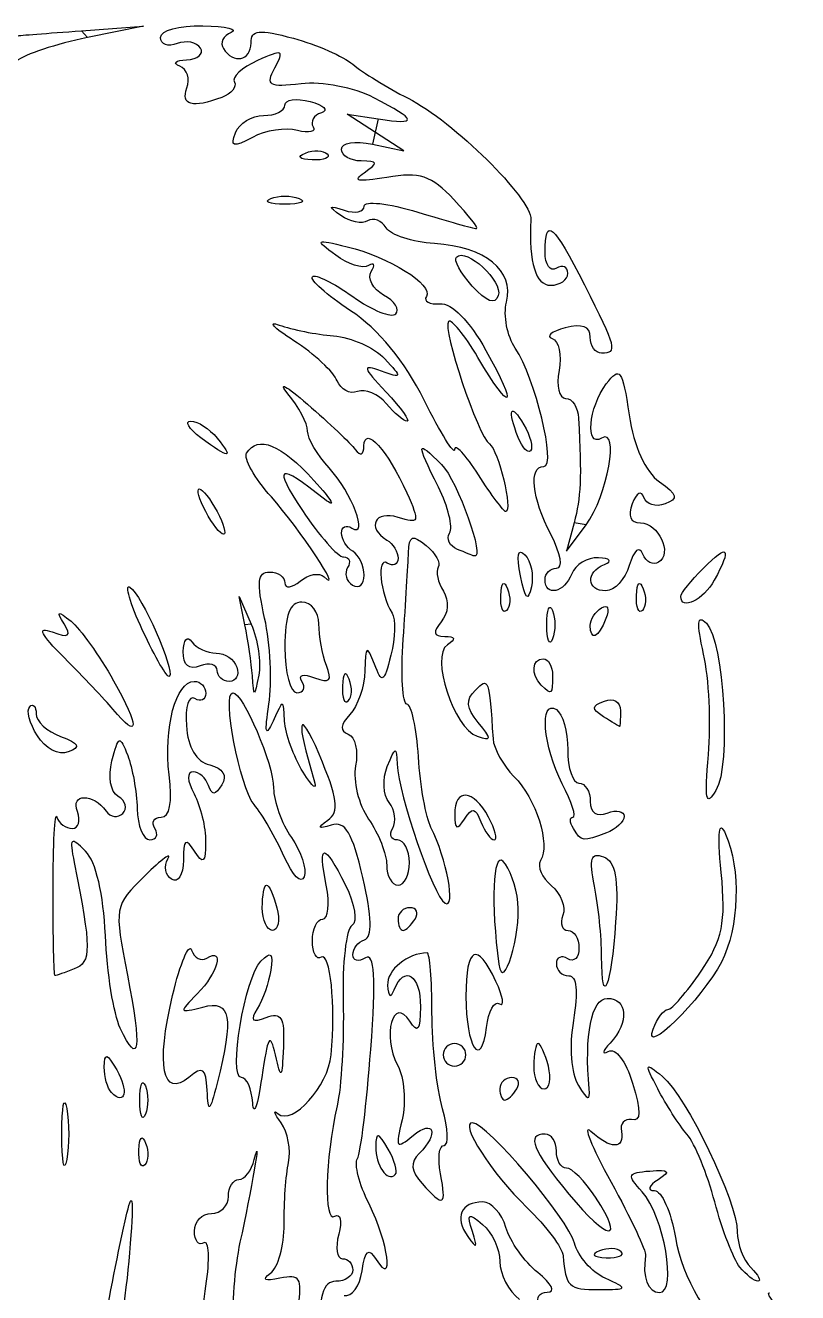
# Model space of a CAD drawing. Extents: x 2 to 593, y 3 to 839.
# Drawn here: x 153.8 to 191, y 286.7 to 347.7 of the extents above; entities that cross this region are included whole.
import ezdxf

# ---------------------------------------------------------------- set-up
doc = ezdxf.new("R2010")
doc.units = 0
doc.layers.add('Capa_1', color=7, linetype='CONTINUOUS')

msp = doc.modelspace()

# ---------------------------------------------------------------- linework, layer by layer
at = {"layer": 'Capa_1', "color": 7}
for points in [[(156.509464, 347.397648), (159.5032, 347.61348), (156.798024, 347.0684)], [(170.525568, 341.941048), (172.022432, 341.627464), (170.661648, 342.504864), (169.300864, 343.382264), (170.797728, 343.15572)], [(163.9282, 342.49372), (163.9282, 342.49372)], [(167.293704, 341.517288), (167.293704, 341.51736)], [(165.626736, 339.32876), (165.626736, 339.32876)], [(175.323096, 335.11964), (175.323096, 335.11964)], [(171.185408, 329.467536), (171.185408, 329.467536)], [(162.256816, 327.826864), (162.256816, 327.826888)], [(177.532824, 327.830888), (177.532824, 327.830888)], [(175.623104, 326.04056), (175.623104, 326.04056)], [(162.496928, 324.271536), (162.496928, 324.271536)], [(180.2228, 323.7272), (179.860568, 322.366408), (180.797488, 323.631544)], [(174.604536, 322.455896), (174.604536, 322.455896)], [(177.642216, 321.182976), (177.642216, 321.182976)], [(178.8264, 321.005624), (178.826368, 321.005624)], [(164.37924, 318.82832), (164.09916, 320.189112), (164.6822, 318.853816)], [(176.692088, 320.234512), (176.692088, 320.234512)], [(183.223864, 320.234512), (183.223864, 320.234512)], [(185.358144, 320.189152), (185.358144, 320.189152)], [(178.912312, 318.82832), (178.912312, 318.82832)], [(181.003632, 318.79624), (181.003632, 318.79624)], [(159.459256, 318.554912), (159.459256, 318.554912)], [(163.04124, 316.633984), (163.04124, 316.633984)], [(164.74088, 316.37896), (164.74088, 316.378904)], [(167.127456, 316.10052), (167.127456, 316.10052)], [(169.40052, 316.208816), (169.400528, 316.208816)], [(178.644936, 315.925312), (178.644936, 315.925312)], [(158.027824, 314.768776), (158.027792, 314.768776)], [(181.638384, 314.406392), (181.638384, 314.406392)], [(154.391512, 313.492488), (154.391512, 313.492488)], [(186.688176, 312.590224), (186.688176, 312.590224)], [(176.104792, 309.574976), (176.104792, 309.574976)], [(180.187128, 309.030656), (180.18716, 309.030656)], [(166.273248, 307.669872), (166.273248, 307.669872)], [(177.520512, 305.47268), (177.520512, 305.47268)], [(165.218504, 305.220456), (165.218504, 305.220456)], [(172.566752, 304.676144), (172.566752, 304.676144)], [(181.547944, 302.88448), (181.547944, 302.88448)], [(176.635256, 300.602344), (176.635256, 300.602344)], [(158.37744, 299.432088), (158.377224, 299.432064)], [(184.025376, 299.38192), (184.025376, 299.38192)], [(175.016168, 298.144368), (175.016168, 298.144368)], [(178.984088, 297.600056), (178.984088, 297.600056)], [(157.960976, 296.330032), (157.960976, 296.330032)], [(162.561328, 296.44204), (162.561328, 296.44204)], [(177.465584, 296.511424), (177.465584, 296.511424)], [(159.316984, 295.967152), (159.316984, 295.967152)], [(164.755936, 295.83108), (164.755936, 295.83108)], [(155.569088, 294.334208), (155.569088, 294.334208)], [(159.274016, 293.563096), (159.274016, 293.563096)], [(171.272408, 293.612944), (171.272408, 293.612944)], [(173.79428, 292.429064), (173.794312, 292.429064)], [(181.256672, 291.293208), (181.256672, 291.293208)], [(182.489152, 288.675552), (182.489152, 288.67556)], [(188.199592, 287.938512), (188.199592, 287.938512)], [(181.72696, 287.396032), (181.72696, 287.396032)]]:
    msp.add_lwpolyline(points, close=True, dxfattribs=at)
for points in [[(160.319672, 347.074496), (160.319672, 347.415544), (161.205544, 347.6584), (162.360848, 347.634072)], [(162.360848, 347.634072), (163.483496, 347.610472), (164.094328, 347.467048), (163.718248, 347.315424)], [(164.674184, 346.816696), (164.674184, 347.445184), (165.05492, 347.485856), (166.715368, 347.034752)], [(156.798024, 347.0684), (155.310176, 346.768608), (153.77368, 346.25844), (153.383592, 345.934696)], [(153.437888, 347.157408), (153.480688, 347.170848), (154.862912, 347.278944), (156.509464, 347.397648)], [(161.118704, 346.778568), (160.67924, 346.60992), (160.319672, 346.743048), (160.319672, 347.074496)], [(162.239464, 346.564648), (162.06252, 346.850944), (161.558184, 346.947208), (161.118704, 346.778568)], [(163.718248, 347.315424), (163.34216, 347.163808), (163.172912, 346.815728), (163.342136, 346.541928)], [(163.342136, 346.541928), (163.815944, 345.77528), (164.674184, 345.95232), (164.674184, 346.816696)], [(166.715368, 347.034752), (167.838016, 346.72976), (169.12396, 346.166688), (169.573016, 345.78348)], [(161.576504, 346.001128), (162.118072, 346.024728), (162.416408, 346.278344), (162.239464, 346.564648)], [(165.821848, 345.610088), (166.289448, 346.483808), (166.205512, 346.518776), (164.98048, 345.960616)], [(161.24164, 345.693808), (160.88424, 345.8392), (161.034928, 345.977496), (161.576504, 346.001128)], [(161.59164, 344.648144), (161.756536, 345.077864), (161.59884, 345.548408), (161.24164, 345.693808)], [(164.98048, 345.960616), (164.232048, 345.619608), (163.73308, 345.157144), (163.871656, 344.932912)], [(167.093672, 344.848672), (165.516232, 344.664512), (165.364424, 344.755392), (165.821848, 345.610088)], [(169.573016, 345.78348), (170.02208, 345.40028), (171.217728, 344.666872), (172.230008, 344.153688)], [(163.265752, 344.196032), (161.863232, 343.65784), (161.272816, 343.817288), (161.59164, 344.648144)], [(163.871656, 344.932912), (164.01024, 344.708688), (163.737576, 344.377096), (163.265752, 344.196032)], [(170.589752, 344.176184), (169.648912, 344.662704), (168.082192, 344.964072), (167.093672, 344.848672)], [(165.276736, 343.322792), (165.843448, 343.322792), (166.307128, 343.5448), (166.307128, 343.816144)], [(166.307128, 343.816144), (166.307128, 344.087496), (166.851928, 344.167032), (167.5178, 343.992904)], [(167.5178, 343.992904), (168.183664, 343.818776), (168.42708, 343.575848), (168.058728, 343.453064)], [(170.797728, 343.15572), (172.732768, 342.862856), (172.68604, 343.09212), (170.589752, 344.176184)], [(172.230008, 344.153688), (174.42348, 343.041696), (178.18516, 339.330504), (178.141488, 338.321552)], [(163.9282, 342.49372), (164.103176, 342.949712), (164.710016, 343.322792), (165.276736, 343.322792)], [(168.058728, 343.453064), (167.690368, 343.330272), (167.513312, 343.028632), (167.66528, 342.782752)], [(166.90784, 342.606016), (166.339288, 342.754696), (165.364696, 342.603616), (164.742088, 342.270496)], [(167.66528, 342.782752), (167.817248, 342.536864), (167.476392, 342.457336), (166.90784, 342.606016)], [(164.742088, 342.270496), (163.803968, 341.768432), (163.664552, 341.806672), (163.9282, 342.49372)], [(169.028704, 341.699952), (169.028704, 342.018208), (169.666736, 342.120976), (170.525568, 341.941048)], [(167.62256, 341.188432), (166.988464, 341.214592), (166.859488, 341.343536), (167.293704, 341.517288)], [(167.293704, 341.51736), (167.686624, 341.6746), (168.156096, 341.655264), (168.336976, 341.47432)], [(168.336976, 341.47432), (168.51784, 341.293448), (168.196352, 341.1648), (167.62256, 341.188432)], [(169.981256, 341.136936), (169.457352, 341.140936), (169.028704, 341.394872), (169.028704, 341.699952)], [(170.117336, 340.572424), (170.819136, 341.050488), (170.800016, 341.129776), (169.981256, 341.136936)], [(171.212992, 340.344968), (169.81816, 340.105184), (169.521744, 340.166712), (170.117336, 340.572424)], [(174.437688, 339.276536), (173.346576, 340.437968), (172.802512, 340.618232), (171.212992, 340.344968)], [(166.307128, 339.054216), (165.558696, 339.054216), (165.25252, 339.17776), (165.626736, 339.32876)], [(165.626736, 339.32876), (166.000952, 339.47976), (166.613304, 339.47976), (166.98752, 339.32876)], [(166.98752, 339.32876), (167.361744, 339.17776), (167.0556, 339.054216), (166.307128, 339.054216)], [(169.002712, 338.510952), (168.358248, 338.967304), (168.388184, 339.014104), (169.164784, 338.76428)], [(169.164784, 338.76428), (169.688688, 338.595752), (170.117336, 338.6834), (170.117336, 338.959056)], [(170.117336, 338.959056), (170.117336, 339.23472), (171.280808, 339.107208), (172.702832, 338.675704)], [(175.51928, 337.885272), (175.646312, 337.882072), (175.159592, 338.508104), (174.437688, 339.276536)], [(170.28828, 338.257192), (170.015984, 338.088904), (169.43748, 338.203112), (169.002712, 338.510952)], [(171.178472, 337.923864), (170.96116, 338.27548), (170.560576, 338.425472), (170.28828, 338.257192)], [(172.702832, 338.675704), (174.124848, 338.244208), (175.392256, 337.888512), (175.51928, 337.885272)], [(178.141488, 338.321552), (178.049656, 336.200448), (178.365056, 335.157808), (179.098528, 335.157808)], [(178.826368, 336.758624), (178.826368, 338.463976), (179.224544, 338.131584), (180.722296, 335.175896)], [(173.498192, 337.161432), (172.439656, 337.229192), (171.395784, 337.572248), (171.178472, 337.923864)], [(168.750544, 336.602776), (167.732672, 337.358776), (167.765592, 337.383296), (169.300864, 337.01272)], [(176.971, 334.345712), (177.354328, 335.872992), (175.959408, 337.003984), (173.498192, 337.161432)], [(170.331512, 336.106672), (170.057424, 335.93728), (169.345992, 336.160512), (168.750544, 336.602776)], [(169.300864, 337.01272), (171.328296, 336.523344), (173.461976, 335.181304), (173.112248, 334.615432)], [(175.323096, 335.11964), (174.758792, 335.7432), (174.415528, 336.371808), (174.56028, 336.516568)], [(174.56028, 336.516568), (175.032048, 336.988336), (176.805184, 335.35412), (176.574008, 334.6606)], [(179.370688, 335.97428), (179.071312, 335.789256), (178.826368, 336.142208), (178.826368, 336.758624)], [(170.462144, 335.819704), (170.664384, 336.146936), (170.6056, 336.276064), (170.331512, 336.106672)], [(179.915, 335.734248), (179.915, 336.051288), (179.670056, 336.159304), (179.370688, 335.97428)], [(169.464536, 333.93344), (168.314536, 334.69448), (167.486976, 335.430488), (167.625512, 335.569024)], [(167.625512, 335.569024), (167.764048, 335.707552), (168.640432, 335.277576), (169.573016, 334.613512)], [(171.053904, 334.687792), (170.526192, 334.98312), (170.259904, 335.492472), (170.462144, 335.819704)], [(179.098528, 335.157808), (179.547584, 335.157808), (179.915, 335.417208), (179.915, 335.734248)], [(171.641, 333.778488), (171.845808, 333.983288), (171.58164, 334.392472), (171.053904, 334.687792)], [(176.574008, 334.6606), (176.421472, 334.202992), (176.018992, 334.35068), (175.323096, 335.11964)], [(180.722296, 335.175896), (182.255824, 332.149632), (182.320616, 331.89192), (181.547944, 331.89192)], [(169.573016, 334.613512), (170.505608, 333.949448), (171.4362, 333.573688), (171.641, 333.778488)], [(173.112248, 334.615432), (172.96836, 334.382608), (173.264368, 334.225688), (173.770064, 334.266736)], [(173.770064, 334.266736), (174.328112, 334.312016), (175.197648, 333.432056), (175.982256, 332.028024)], [(177.394704, 332.128056), (177.000848, 332.707), (176.810176, 333.704936), (176.971, 334.345712)], [(166.733648, 332.491288), (165.750632, 333.123608), (165.436224, 333.462096), (166.034976, 333.243488)], [(173.006568, 329.635352), (172.082168, 331.49188), (170.796488, 333.052), (169.464536, 333.93344)], [(174.17916, 333.413632), (173.856872, 333.091336), (175.602848, 327.897328), (176.158376, 327.525832)], [(175.592128, 331.688384), (174.95164, 332.77392), (174.315816, 333.550288), (174.17916, 333.413632)], [(166.034976, 333.243488), (166.63372, 333.024888), (167.811128, 332.792432), (168.651448, 332.726928)], [(179.79296, 333.106352), (179.127096, 332.932216), (178.846544, 332.701664), (179.169536, 332.594)], [(181.003632, 332.657432), (181.003632, 333.180688), (180.620488, 333.322752), (179.79296, 333.106352)], [(168.819872, 330.562648), (168.655464, 330.991088), (167.716664, 331.858984), (166.733648, 332.491288)], [(168.651448, 332.726928), (169.491752, 332.661408), (170.593992, 332.167088), (171.100864, 331.628408)], [(179.169536, 332.594), (179.49252, 332.486344), (179.641352, 331.794448), (179.500272, 331.056456)], [(181.547944, 331.89192), (181.248568, 331.89192), (181.003632, 332.2364), (181.003632, 332.657432)], [(171.100864, 331.628408), (171.971352, 330.703288), (171.9628, 330.67004), (170.946616, 331.028656)], [(175.982256, 332.028024), (177.555224, 329.213216), (177.223104, 328.92408), (175.592128, 331.688384)], [(178.768496, 326.448768), (179.385096, 326.448768), (178.351512, 330.721624), (177.394704, 332.128056)], [(170.946616, 331.028656), (169.997, 331.363768), (170.024096, 331.24512), (171.177568, 330.017296)], [(179.500272, 331.056456), (179.358816, 330.316456), (179.501072, 329.714656), (179.817712, 329.714656)], [(181.773184, 330.411248), (182.433496, 331.28164), (182.54552, 331.130512), (182.876592, 328.92276)], [(166.451752, 329.938872), (165.932536, 330.5612), (166.35728, 330.335536), (167.395648, 329.437424)], [(169.803016, 330.046216), (169.426696, 329.901816), (168.98428, 330.134208), (168.819872, 330.562648)], [(181.5468, 327.808848), (180.74732, 327.314752), (180.918704, 329.28492), (181.773184, 330.411248)], [(167.3958, 328.147096), (167.3958, 328.510256), (166.970976, 329.316552), (166.451752, 329.938872)], [(171.185408, 329.467536), (170.801416, 329.930216), (170.179336, 330.190624), (169.803016, 330.046216)], [(171.177568, 330.017296), (171.896304, 329.252248), (172.349184, 328.626296), (172.183968, 328.626296)], [(167.395648, 329.437424), (168.434016, 328.539304), (169.467432, 327.559536), (169.692144, 327.26016)], [(172.183968, 328.626296), (172.018752, 328.626296), (171.5694, 329.004856), (171.185408, 329.467536)], [(174.473944, 327.265264), (174.464984, 326.965896), (173.804688, 328.032432), (173.006568, 329.635352)], [(177.532824, 327.830888), (177.007576, 329.199672), (177.162528, 329.552856), (177.804184, 328.449408)], [(179.817712, 329.714656), (180.133384, 329.714656), (180.413896, 329.286008), (180.441072, 328.762112)], [(162.256816, 327.826888), (161.675696, 328.266432), (161.461992, 328.626056), (161.781928, 328.626056)], [(161.781928, 328.626056), (162.101864, 328.626056), (162.668552, 328.25864), (163.04124, 327.809584)], [(180.441072, 328.762112), (180.590904, 325.87408), (180.551344, 324.96144), (180.2228, 323.7272)], [(182.876592, 328.92276), (183.105584, 327.395736), (183.65432, 326.178896), (184.326144, 325.708336)], [(164.459744, 327.081336), (165.003848, 327.961704), (166.124608, 327.509072), (167.7022, 325.7718)], [(168.433488, 326.372976), (167.862752, 326.985576), (167.3958, 327.783936), (167.3958, 328.147096)], [(170.10904, 327.43512), (170.12088, 328.458272), (171.281112, 327.18948), (172.170792, 325.180432)], [(177.804184, 328.449408), (178.121896, 327.903056), (178.267176, 327.341368), (178.127032, 327.201224)], [(180.797488, 323.631544), (181.833824, 325.030928), (182.43004, 328.354728), (181.5468, 327.808848)], [(163.04124, 327.809584), (163.888848, 326.788272), (163.622208, 326.79416), (162.256816, 327.826864)], [(169.692144, 327.26016), (169.94284, 326.926168), (170.10392, 326.993776), (170.10904, 327.43512)], [(173.691792, 325.45072), (172.602656, 327.633944), (172.61972, 327.756608), (173.842488, 326.53384)], [(175.623104, 326.04056), (175, 327.01352), (174.48288, 327.56464), (174.473944, 327.265264)], [(176.158376, 327.525832), (176.578096, 327.245136), (177.291096, 324.271536), (176.938672, 324.271536)], [(178.127032, 327.201224), (177.986888, 327.06108), (177.719496, 327.344432), (177.532824, 327.830888)], [(165.652328, 324.978584), (164.843112, 325.887048), (164.306448, 326.833288), (164.459744, 327.081336)], [(168.212272, 324.872544), (165.973944, 326.643352), (165.705832, 326.50652), (167.146936, 324.328864)], [(169.522296, 323.481336), (170.36944, 322.95776), (169.524696, 325.202008), (168.433488, 326.372976)], [(173.842488, 326.53384), (174.619688, 325.756648), (175.982288, 321.936728), (175.410792, 322.137248)], [(179.112504, 323.155848), (178.185904, 324.947704), (178.029088, 326.448768), (178.768496, 326.448768)], [(167.7022, 325.7718), (168.58148, 324.80352), (168.811016, 324.398848), (168.212272, 324.872544)], [(176.938672, 324.271536), (176.838208, 324.271536), (176.2462, 325.0676), (175.623104, 326.04056)], [(184.326144, 325.708336), (185.210296, 325.089048), (185.260432, 324.8948), (184.601376, 324.641896)], [(162.496928, 324.271536), (162.176488, 324.87028), (162.036776, 325.360168), (162.186464, 325.360168)], [(162.186464, 325.360168), (162.336152, 325.360168), (162.7208, 324.87028), (163.04124, 324.271536)], [(168.197728, 321.131896), (169.135168, 320.251408), (167.032192, 323.42948), (165.652328, 324.978584)], [(172.170792, 325.180432), (172.803616, 323.751424), (172.77488, 323.669088), (171.756208, 323.9924)], [(174.232712, 323.236328), (174.404288, 323.513944), (174.160872, 324.510424), (173.691792, 325.45072)], [(183.588104, 324.954968), (183.469296, 325.3114), (183.229024, 325.182064), (183.025712, 324.652224)], [(184.601376, 324.641896), (184.15816, 324.471816), (183.702192, 324.612696), (183.588104, 324.954968)], [(163.351704, 323.182904), (163.202016, 323.182904), (162.817368, 323.672792), (162.496928, 324.271536)], [(163.04124, 324.271536), (163.36168, 323.672792), (163.501392, 323.182904), (163.351704, 323.182904)], [(167.146936, 324.328864), (167.96212, 323.097032), (168.855936, 322.089168), (169.133192, 322.089168)], [(171.756208, 323.9924), (170.639464, 324.34684), (170.218728, 323.515808), (171.206, 322.90564)], [(183.025712, 324.652224), (182.798768, 324.06084), (182.938056, 323.7272), (183.411896, 323.7272)], [(183.411896, 323.7272), (184.290104, 323.7272), (184.974232, 322.257632), (184.29224, 321.836136)], [(169.028744, 323.242048), (169.028744, 323.541416), (169.25084, 323.649104), (169.522296, 323.481336)], [(169.573056, 322.361328), (169.27368, 322.546352), (169.028744, 322.942672), (169.028744, 323.242048)], [(172.252904, 322.291896), (172.287224, 323.131744), (172.4372, 323.192728), (173.105064, 322.638464)], [(174.604536, 322.455896), (174.228456, 322.60752), (174.061136, 322.958712), (174.232712, 323.236328)], [(179.384664, 321.549936), (179.70468, 321.549936), (179.588528, 322.235336), (179.112504, 323.155848)], [(171.206, 322.90564), (171.505376, 322.720624), (171.750312, 322.324296), (171.750312, 322.024928)], [(173.105064, 322.638464), (173.550824, 322.268512), (173.811928, 321.798176), (173.685288, 321.593272)], [(175.410792, 322.137248), (175.343432, 322.160848), (174.980624, 322.304272), (174.604536, 322.455896)], [(177.642216, 321.182976), (177.439704, 322.176248), (177.51556, 322.53416), (177.856376, 322.193336)], [(183.536168, 322.226944), (183.364024, 322.644328), (183.10912, 322.433584), (182.88188, 321.686016)], [(186.446776, 321.549936), (187.652576, 322.755744), (187.825504, 322.564736), (186.971944, 320.96984)], [(169.133192, 322.089168), (169.410456, 322.089168), (169.496384, 321.861152), (169.324144, 321.582472)], [(170.117368, 321.208456), (170.117368, 321.657512), (169.872432, 322.176304), (169.573056, 322.361328)], [(171.234456, 321.799424), (170.710064, 322.12352), (170.880496, 320.334632), (171.463952, 319.390584)], [(171.750312, 322.024928), (171.750312, 321.725552), (171.518176, 321.62408), (171.234456, 321.799424)], [(172.000488, 318.142888), (172.116392, 319.864288), (172.229984, 321.731336), (172.252904, 322.291896)], [(177.856376, 322.193336), (178.146648, 321.903064), (178.287776, 321.210904), (178.169984, 320.655208)], [(181.394816, 322.05128), (180.861512, 322.07488), (180.284192, 321.72684), (180.111872, 321.277784)], [(181.684056, 321.733768), (182.084192, 321.895224), (181.965048, 322.026008), (181.394816, 322.05128)], [(184.29224, 321.836136), (184.031504, 321.674992), (183.691272, 321.850856), (183.536168, 322.226944)], [(165.330976, 319.1408), (164.936184, 320.894792), (164.98636, 321.363424), (165.568936, 321.363424)], [(165.568936, 321.363424), (165.974968, 321.363424), (166.307168, 321.129312), (166.307168, 320.843176)], [(167.037648, 320.929168), (167.4394, 321.2626), (167.961448, 321.353832), (168.197728, 321.131896)], [(169.324144, 321.582472), (169.151904, 321.303776), (169.259904, 320.921912), (169.564176, 320.733872)], [(173.685288, 321.593272), (173.558656, 321.388368), (173.669848, 320.873224), (173.932304, 320.448496)], [(178.826368, 321.005624), (178.826368, 321.305), (179.0776, 321.549936), (179.384664, 321.549936)], [(180.111872, 321.277784), (179.760656, 320.362536), (178.8264, 320.164736), (178.8264, 321.005624)], [(181.756616, 320.461312), (180.817944, 320.461312), (180.766472, 321.36352), (181.684056, 321.733768)], [(182.88188, 321.686016), (182.677128, 321.012424), (182.17076, 320.461312), (181.756616, 320.461312)], [(185.358144, 320.189152), (185.358144, 320.33884), (185.848032, 320.951192), (186.446776, 321.549936)], [(159.459256, 318.554912), (158.85116, 319.86632), (158.576032, 320.801832), (158.847872, 320.633832)], [(158.847872, 320.633832), (159.405072, 320.289456), (161.026584, 316.632224), (160.74632, 316.35196)], [(166.307168, 320.843176), (166.307168, 320.555112), (166.633176, 320.593496), (167.037648, 320.929168)], [(169.564176, 320.733872), (169.868432, 320.545832), (170.117368, 320.759392), (170.117368, 321.208456)], [(176.692088, 320.234512), (176.718168, 320.868608), (176.847184, 320.997584), (177.020936, 320.563368)], [(178.169984, 320.655208), (178.01136, 319.906872), (177.874488, 320.043744), (177.642216, 321.182976)], [(183.223864, 320.234512), (183.249944, 320.868608), (183.37896, 320.997584), (183.552712, 320.563368)], [(186.971944, 320.96984), (186.468256, 320.028704), (185.358144, 319.49168), (185.358144, 320.189152)], [(173.932304, 320.448496), (174.219832, 319.983264), (174.179056, 319.39852), (173.829744, 318.977616)], [(176.977976, 319.520096), (176.797096, 319.339224), (176.668456, 319.660712), (176.692088, 320.234512)], [(177.020936, 320.563368), (177.178176, 320.17044), (177.15884, 319.700968), (176.977976, 319.520096)], [(183.509752, 319.520096), (183.328872, 319.339224), (183.200232, 319.660712), (183.223864, 320.234512)], [(183.552712, 320.563368), (183.709952, 320.17044), (183.690616, 319.700968), (183.509752, 319.520096)], [(155.6778, 318.871896), (155.301368, 319.496328), (155.366168, 319.520056), (156.015176, 318.995392)], [(167.1236, 319.91696), (166.533928, 319.91696), (166.307128, 319.31216), (166.307128, 317.739696)], [(167.940072, 318.872848), (167.940072, 319.447104), (167.572664, 319.91696), (167.1236, 319.91696)], [(171.463952, 319.390584), (171.639768, 319.106104), (171.613976, 318.197424), (171.406592, 317.371288)], [(178.912312, 318.82832), (178.912312, 319.576752), (179.035856, 319.882928), (179.186856, 319.508712)], [(179.186856, 319.508712), (179.337856, 319.134496), (179.337856, 318.522144), (179.186856, 318.147928)], [(181.003632, 318.79624), (181.003632, 319.077944), (181.245768, 319.45808), (181.541712, 319.640984)], [(181.541712, 319.640984), (181.850264, 319.83168), (181.941512, 319.613144), (181.755632, 319.128792)], [(155.101888, 318.482712), (155.908584, 318.185608), (156.038568, 318.273456), (155.6778, 318.871896)], [(156.015176, 318.995392), (156.456992, 318.638216), (157.376976, 317.35228), (158.059584, 316.137744)], [(164.74088, 316.378904), (164.696, 316.977648), (164.533288, 318.079888), (164.37924, 318.82832)], [(164.6822, 318.853816), (165.002872, 318.119408), (165.165608, 317.017176), (165.043832, 316.4044)], [(165.537728, 315.01308), (165.699152, 316.060888), (165.606128, 317.91836), (165.330976, 319.1408)], [(168.306728, 316.873248), (168.105064, 317.398768), (167.940072, 318.298584), (167.940072, 318.872848)], [(173.829744, 318.977616), (173.405832, 318.466832), (173.450792, 318.276728), (173.99696, 318.270632)], [(179.186856, 318.147928), (179.035856, 317.773712), (178.912312, 318.079848), (178.912312, 318.82832)], [(181.755632, 319.128792), (181.393776, 318.185808), (181.003632, 318.01328), (181.003632, 318.79624)], [(186.4576, 317.419528), (186.113512, 318.945192), (186.14904, 319.343784), (186.589848, 318.902976)], [(186.589848, 318.902976), (187.441472, 318.051352), (187.784824, 312.087128), (187.052848, 310.8604)], [(155.692992, 317.237232), (154.532064, 318.39548), (154.361208, 318.755496), (155.101888, 318.482712)], [(160.74632, 316.35196), (160.646528, 316.252176), (160.067352, 317.243504), (159.459256, 318.554912)], [(161.416632, 317.545376), (161.421432, 318.108176), (161.602208, 318.31492), (161.824864, 318.011848)], [(173.99696, 318.270632), (174.514384, 318.265032), (174.553824, 318.139384), (174.125296, 317.8624)], [(161.824864, 318.011848), (162.044816, 317.71248), (162.571768, 317.467536), (162.995888, 317.467536)], [(166.307128, 317.739696), (166.307128, 316.542208), (166.566528, 315.56244), (166.883568, 315.56244)], [(170.61172, 316.938024), (170.243912, 317.87876), (170.189264, 317.84052), (170.155592, 316.618808)], [(172.178248, 315.012648), (171.964576, 315.01288), (171.884584, 316.421496), (172.000488, 318.142888)], [(174.125296, 317.8624), (173.292624, 317.3242), (174.432176, 313.835448), (175.560472, 313.468584)], [(158.027792, 314.768776), (157.641768, 315.230376), (156.591112, 316.341184), (155.692992, 317.237232)], [(162.224768, 316.847904), (161.678376, 316.638232), (161.411056, 316.868944), (161.416632, 317.545376)], [(163.04124, 316.633984), (163.04124, 316.923952), (162.673832, 317.020224), (162.224768, 316.847904)], [(162.995888, 317.467536), (163.419992, 317.467536), (163.869056, 317.16136), (163.993792, 316.787144)], [(171.406592, 317.371288), (171.066952, 316.01808), (170.988184, 315.975144), (170.61172, 316.938024)], [(178.644936, 315.925312), (178.137552, 316.43268), (178.192032, 317.195376), (178.735648, 317.195376)], [(178.735648, 317.195376), (178.985128, 317.195376), (179.189248, 316.827968), (179.189248, 316.378904)], [(186.688176, 312.590224), (186.820152, 314.09892), (186.716416, 316.272112), (186.4576, 317.419528)], [(163.630912, 316.106744), (163.306592, 316.106744), (163.04124, 316.344), (163.04124, 316.633984)], [(163.993792, 316.787144), (164.118536, 316.412928), (163.955232, 316.106744), (163.630912, 316.106744)], [(165.043832, 316.4044), (164.828144, 315.319008), (164.820336, 315.318352), (164.74088, 316.37896)], [(167.127456, 316.10052), (166.929568, 316.420712), (167.175216, 316.492648), (167.734144, 316.278176)], [(167.734144, 316.278176), (168.46644, 315.997168), (168.5926, 316.128288), (168.306728, 316.873248)], [(169.400528, 316.208816), (169.226776, 316.643032), (169.097792, 316.514056), (169.07168, 315.879952)], [(170.155592, 316.618808), (170.134552, 315.855408), (169.811152, 314.906256), (169.436936, 314.509592)], [(179.189248, 316.378904), (179.189248, 315.453928), (179.149488, 315.420776), (178.644936, 315.925312)], [(158.059584, 316.137744), (159.319456, 313.896104), (159.30428, 313.242344), (158.027824, 314.768776)], [(160.731736, 311.616216), (160.456136, 313.852632), (161.06232, 316.106816), (161.939336, 316.106816)], [(161.939336, 316.106816), (162.246112, 316.106816), (162.49712, 315.847424), (162.49712, 315.530384)], [(166.883568, 315.56244), (167.200616, 315.56244), (167.31036, 315.804576), (167.127456, 316.10052)], [(169.07168, 315.879952), (169.04808, 315.30616), (169.176688, 314.984672), (169.35756, 315.165544)], [(169.35756, 315.165544), (169.538432, 315.346408), (169.557768, 315.815888), (169.40052, 316.208816)], [(175.474712, 315.689328), (176.108424, 316.32304), (176.131704, 316.258584), (176.321488, 313.344688)], [(161.973184, 315.277744), (161.673936, 315.462696), (161.498864, 314.90528), (161.564944, 313.97796)], [(162.49712, 315.530384), (162.49712, 315.213336), (162.261352, 315.099656), (161.973184, 315.277744)], [(164.819128, 310.186424), (164.12376, 311.024448), (163.261208, 315.56244), (163.797296, 315.56244)], [(163.797296, 315.56244), (164.2866, 315.56244), (165.762816, 312.115688), (165.762816, 310.973248)], [(166.2882, 314.196608), (166.23068, 315.28524), (166.23068, 315.28524), (165.737432, 314.196608)], [(175.610792, 314.13116), (175.030448, 314.834112), (174.997448, 315.212056), (175.474712, 315.689328)], [(179.656808, 311.180888), (178.722304, 312.987976), (178.54, 315.259328), (179.370656, 314.74596)], [(181.638384, 314.406392), (181.040896, 314.785136), (181.048928, 314.919032), (181.683744, 315.162632)], [(181.683744, 315.162632), (182.123768, 315.331488), (182.455136, 315.130232), (182.455136, 314.694064)], [(154.391512, 313.492488), (154.018032, 314.09052), (153.851904, 314.719256), (154.022336, 314.889688)], [(154.022336, 314.889688), (154.19276, 315.060112), (154.332208, 314.905928), (154.332208, 314.546984)], [(154.332208, 314.546984), (154.332208, 314.188064), (154.861392, 313.698648), (155.508184, 313.459384)], [(165.737432, 314.196608), (165.373104, 313.392456), (165.32092, 313.605816), (165.537728, 315.01308)], [(167.947808, 312.611576), (166.954656, 314.95728), (166.813184, 314.250448), (167.703232, 311.38952)], [(169.436936, 314.509592), (168.961352, 314.005464), (168.937536, 313.721216), (169.357816, 313.565264)], [(172.730496, 312.475728), (172.640432, 313.870784), (172.39192, 315.0124), (172.178248, 315.012648)], [(179.370656, 314.74596), (179.670024, 314.560936), (179.914968, 313.689184), (179.914968, 312.808736)], [(182.455136, 314.694064), (182.455136, 314.273552), (182.434736, 313.93324), (182.409776, 313.937824)], [(161.564944, 313.97796), (161.640464, 312.918528), (162.030664, 312.262488), (162.687968, 312.089968)], [(167.180528, 311.747192), (166.7214, 312.495624), (166.319848, 313.597864), (166.2882, 314.196608)], [(175.560472, 313.468584), (176.268088, 313.238496), (176.274792, 313.32684), (175.610792, 314.13116)], [(182.409776, 313.937824), (182.384816, 313.941824), (182.037704, 314.153264), (181.638384, 314.406392)], [(155.877352, 312.714768), (155.411008, 312.535816), (154.784, 312.864), (154.391512, 313.492488)], [(155.508184, 313.459384), (156.411456, 313.12524), (156.497064, 312.952576), (155.877352, 312.714768)], [(157.982352, 312.286936), (158.301248, 313.506376), (158.354792, 313.52424), (158.740104, 312.539624)], [(169.357816, 313.565264), (169.68852, 313.44256), (169.846824, 312.754792), (169.709592, 312.036912)], [(176.321488, 313.344688), (176.352048, 312.87612), (176.805256, 312.062936), (177.328712, 311.5376)], [(171.234968, 312.019352), (171.625592, 312.988496), (171.677952, 312.999728), (171.712008, 312.121624)], [(179.914968, 312.808736), (179.914968, 311.92828), (180.159912, 311.207912), (180.45928, 311.207912)], [(158.283384, 310.576664), (157.903328, 310.811544), (157.779912, 311.512776), (157.982352, 312.286936)], [(158.740104, 312.539624), (158.968144, 311.956912), (159.171936, 310.806552), (159.192968, 309.983272)], [(162.687968, 312.089968), (163.33652, 311.919736), (163.543352, 311.579752), (163.268704, 311.135352)], [(168.373888, 309.430416), (168.939792, 309.83724), (168.85528, 310.468256), (167.947808, 312.611576)], [(171.712008, 312.121624), (171.769368, 310.643712), (173.441112, 305.788192), (174.014704, 305.433696)], [(173.335592, 309.074192), (173.092856, 309.549976), (172.820568, 311.080656), (172.730496, 312.475728)], [(187.052848, 310.8604), (186.57136, 310.05348), (186.497096, 310.405768), (186.688176, 312.590224)], [(160.347288, 309.57504), (160.764056, 309.57504), (160.896576, 310.278632), (160.731736, 311.616216)], [(161.888296, 311.752296), (161.576, 311.752296), (161.594016, 311.334072), (161.933656, 310.699448)], [(162.624264, 311.098712), (162.50444, 311.458176), (162.173256, 311.752296), (161.888296, 311.752296)], [(167.703232, 311.38952), (167.877768, 310.828504), (167.647392, 310.986144), (167.180528, 311.747192)], [(169.709592, 312.036912), (169.572352, 311.319032), (169.852896, 310.170832), (170.333016, 309.485376)], [(171.32008, 310.274176), (171.026888, 310.641592), (170.989408, 311.410128), (171.234968, 312.019352)], [(177.328712, 311.5376), (178.3972, 310.465256), (179.093584, 308.26536), (178.611472, 307.48528)], [(163.268704, 311.135352), (162.945584, 310.612528), (162.789288, 310.603648), (162.624264, 311.098712)], [(165.762816, 310.973248), (165.762816, 310.337424), (166.148536, 309.266512), (166.619976, 308.59344)], [(176.104792, 309.574976), (175.386232, 310.917624), (174.468952, 310.994456), (174.480184, 309.711056)], [(180.169, 309.574968), (180.344048, 309.574968), (180.11356, 310.297632), (179.656808, 311.180888)], [(180.45928, 311.207912), (180.758656, 311.207912), (181.0036, 310.814296), (181.0036, 310.333208)], [(156.315328, 309.84064), (155.976944, 310.72244), (157.076408, 310.74008), (157.704768, 309.86296)], [(158.50548, 309.75648), (158.737616, 309.988616), (158.637672, 310.357696), (158.283384, 310.576664)], [(161.933656, 310.699448), (162.24356, 310.120384), (162.493368, 309.079384), (162.488792, 308.386112)], [(171.492848, 309.049464), (171.685976, 309.361952), (171.608232, 309.913072), (171.32008, 310.274176)], [(181.0036, 310.333208), (181.0036, 309.77932), (181.303056, 309.573416), (181.820072, 309.771808)], [(155.146848, 306.0436), (155.146048, 308.292288), (155.22732, 309.884304), (155.328288, 309.581416)], [(156.068936, 309.030704), (156.375392, 309.030704), (156.486272, 309.395176), (156.315328, 309.84064)], [(157.704768, 309.86296), (157.913024, 309.572256), (158.273344, 309.524344), (158.50548, 309.75648)], [(159.192968, 309.983272), (159.214008, 309.16), (159.490632, 308.486408), (159.807672, 308.486408)], [(166.273248, 307.669872), (165.876736, 308.567992), (165.222384, 309.70044), (164.819128, 310.186424)], [(174.480184, 309.711056), (174.486584, 308.981576), (174.596296, 308.928528), (174.948752, 309.484536)], [(174.948752, 309.484536), (175.319304, 310.069096), (175.473448, 310.042584), (175.739808, 309.348456)], [(181.820072, 309.771808), (182.269128, 309.944128), (182.636544, 309.874072), (182.636544, 309.61612)], [(155.328288, 309.581416), (155.429136, 309.27852), (155.76248, 309.030704), (156.068936, 309.030704)], [(159.807672, 308.486408), (160.124712, 308.486408), (160.232728, 308.731352), (160.047704, 309.03072)], [(160.047704, 309.03072), (159.86268, 309.330096), (159.997544, 309.57504), (160.347288, 309.57504)], [(168.538248, 309.197776), (167.884144, 308.9912), (167.84332, 309.048992), (168.373888, 309.430416)], [(170.055376, 306.670392), (169.555752, 308.834904), (169.21048, 309.41008), (168.538248, 309.197776)], [(170.333016, 309.485376), (170.813128, 308.799904), (171.205952, 307.803696), (171.205952, 307.27156)], [(171.718144, 308.481304), (171.401104, 308.481304), (171.29972, 308.736976), (171.492848, 309.049464)], [(174.014704, 305.433696), (174.551824, 305.101736), (174.084704, 307.605944), (173.335592, 309.074192)], [(175.739808, 309.348456), (175.92176, 308.874296), (176.209408, 308.486344), (176.379024, 308.486344)], [(176.379024, 308.486344), (176.548632, 308.486344), (176.425264, 308.976232), (176.104792, 309.574976)], [(180.18716, 309.030656), (180.002136, 309.330032), (179.993968, 309.574968), (180.169, 309.574968)], [(181.775552, 308.816736), (180.646424, 308.383448), (180.581736, 308.392168), (180.187128, 309.030656)], [(182.636544, 309.61612), (182.636544, 309.358176), (182.249096, 308.998448), (181.775552, 308.816736)], [(187.303936, 306.920608), (187.11708, 308.89224), (187.18592, 309.491952), (187.514896, 308.758544)], [(156.708824, 307.942072), (155.98436, 308.667568), (155.92384, 308.606912), (156.165632, 307.39776)], [(161.952832, 307.942088), (161.528328, 308.598952), (161.423552, 308.512872), (161.416848, 307.501728)], [(166.619976, 308.59344), (167.091408, 307.920368), (167.368464, 307.069808), (167.235656, 306.703304)], [(172.294584, 307.392672), (172.294584, 307.991416), (172.035184, 308.481304), (171.718144, 308.481304)], [(187.514896, 308.758544), (188.25964, 307.098232), (188.166904, 304.245368), (187.31496, 302.607976)], [(157.665552, 303.883008), (157.578808, 305.872104), (157.20896, 307.441224), (156.708824, 307.942072)], [(160.677176, 307.571464), (160.883448, 307.924992), (160.381768, 307.558264), (159.562328, 306.75652)], [(162.488792, 308.386112), (162.482392, 307.3726), (162.37708, 307.2856), (161.952832, 307.942088)], [(168.293888, 306.304088), (167.879304, 308.376992), (168.184392, 308.378592), (169.216864, 306.308888)], [(176.815032, 307.449528), (176.314912, 307.94964), (176.207128, 305.398752), (176.605856, 302.498888)], [(181.205792, 306.250864), (180.936144, 307.599112), (181.028704, 307.89828), (181.642608, 307.662712)], [(156.165632, 307.39776), (156.994256, 303.25404), (156.994736, 302.592736), (156.169632, 302.276)], [(160.85532, 306.586792), (160.551064, 306.774832), (160.470896, 307.217936), (160.677176, 307.571464)], [(161.416848, 307.501728), (161.412048, 306.79052), (161.16836, 306.39332), (160.85532, 306.586792)], [(167.235656, 306.703304), (167.10284, 306.3368), (166.66976, 306.771784), (166.273248, 307.669872)], [(171.205952, 307.27156), (171.205952, 306.739424), (171.450896, 306.304048), (171.750264, 306.304048)], [(171.750264, 306.304048), (172.04964, 306.304048), (172.294584, 306.793928), (172.294584, 307.392672)], [(177.520512, 305.47268), (177.437064, 306.255376), (177.1196, 307.144952), (176.815032, 307.449528)], [(178.611472, 307.48528), (178.436896, 307.202816), (178.669952, 306.659768), (179.12932, 306.278512)], [(181.642608, 307.662712), (182.217736, 307.442008), (182.369992, 306.6238), (182.224448, 304.536016)], [(159.562328, 306.75652), (158.090288, 305.31624), (158.080272, 305.259008), (158.725944, 301.977128)], [(170.13764, 303.679944), (170.520944, 303.807712), (170.494536, 304.767888), (170.055376, 306.670392)], [(186.33364, 302.161568), (187.373568, 303.688952), (187.535112, 304.481272), (187.303936, 306.920608)], [(155.240536, 301.954848), (155.190216, 301.954976), (155.148024, 303.794912), (155.146848, 306.0436)], [(165.218504, 305.220456), (165.218504, 305.819208), (165.312408, 306.309088), (165.427176, 306.309088)], [(165.427176, 306.309088), (165.541944, 306.309088), (165.763952, 305.819208), (165.920528, 305.220456)], [(168.124768, 304.671144), (168.397408, 304.671144), (168.473512, 305.405968), (168.293888, 306.304088)], [(169.216864, 306.308888), (169.679176, 305.382176), (169.813088, 304.547304), (169.527712, 304.370936)], [(179.12932, 306.278512), (179.588704, 305.897256), (179.838632, 305.257144), (179.68472, 304.856056)], [(181.547944, 302.88448), (181.547944, 303.795072), (181.393976, 305.309944), (181.205792, 306.250864)], [(176.605856, 302.498888), (176.8028, 301.066464), (177.684624, 303.933472), (177.520512, 305.47268)], [(165.711856, 304.131832), (165.440512, 304.131832), (165.218504, 304.621712), (165.218504, 305.220456)], [(165.920528, 305.220456), (166.077112, 304.621712), (165.983168, 304.131832), (165.711856, 304.131832)], [(172.32672, 305.220456), (172.00968, 305.220456), (171.75028, 304.97552), (171.75028, 304.676144)], [(172.566752, 304.676144), (172.751776, 304.97552), (172.643792, 305.220456), (172.32672, 305.220456)], [(179.68472, 304.856056), (179.5308, 304.454952), (179.64208, 304.126784), (179.932096, 304.126784)], [(167.629048, 303.622472), (167.629048, 304.19924), (167.85212, 304.671144), (168.124768, 304.671144)], [(169.527712, 304.370936), (169.251968, 304.200512), (169.063464, 302.544976), (169.108808, 300.69196)], [(171.75028, 304.676144), (171.75028, 304.376768), (171.858288, 304.131832), (171.990312, 304.131832)], [(171.990312, 304.131832), (172.122328, 304.131832), (172.381728, 304.376768), (172.566752, 304.676144)], [(182.224448, 304.536016), (182.006248, 301.405896), (181.547944, 300.287064), (181.547944, 302.88448)], [(158.377224, 299.432064), (158.063584, 300.096656), (157.743336, 302.099584), (157.665552, 303.883008)], [(160.89696, 300.995744), (161.275848, 302.570928), (161.689304, 303.552016), (161.815728, 303.175936)], [(168.056728, 302.838128), (167.821504, 302.692752), (167.629048, 303.045712), (167.629048, 303.622472)], [(169.573056, 302.960672), (169.573056, 303.252768), (169.827112, 303.57644), (170.13764, 303.679944)], [(176.462136, 301.677496), (175.557392, 303.628144), (175.016168, 303.358328), (175.016168, 300.956664)], [(179.932096, 304.126784), (180.222072, 304.126784), (180.459328, 303.744912), (180.459328, 303.278184)], [(161.815728, 303.175936), (161.942152, 302.799848), (162.269616, 302.6306), (162.543416, 302.799824)], [(162.543416, 302.799824), (163.413872, 303.337792), (163.078976, 302.07016), (162.088688, 301.078608)], [(165.151824, 302.649984), (165.645144, 303.143296), (165.755168, 303.042512), (165.62656, 302.215136)], [(168.527376, 298.140992), (168.751872, 300.556216), (168.496016, 303.109624), (168.056728, 302.838128)], [(170.180624, 302.805104), (169.846472, 302.598576), (169.573056, 302.668576), (169.573056, 302.960672)], [(170.437648, 298.406248), (170.691192, 301.859232), (170.620056, 303.076688), (170.180624, 302.805104)], [(173.155552, 303.0432), (172.211264, 303.0432), (171.213288, 302.229232), (171.248904, 301.488096)], [(173.383192, 300.181952), (173.383192, 301.75564), (173.280752, 303.0432), (173.155552, 303.0432)], [(179.915016, 302.766), (179.61564, 302.951024), (179.370696, 302.84304), (179.370696, 302.525968)], [(180.459328, 303.278184), (180.459328, 302.811456), (180.214384, 302.580976), (179.915016, 302.766)], [(164.216168, 297.055784), (163.569544, 297.055784), (164.375328, 301.873488), (165.151824, 302.649984)], [(171.566416, 301.274176), (172.058768, 302.494336), (172.83908, 301.990352), (172.830544, 300.457704)], [(179.370696, 302.525968), (179.370696, 302.208928), (179.637168, 301.949528), (179.962856, 301.949528)], [(187.31496, 302.607976), (186.377536, 300.806272), (183.482456, 297.967112), (184.025376, 299.38192)], [(156.169632, 302.276), (155.708992, 302.099232), (155.290896, 301.954712), (155.240536, 301.954848)], [(158.725944, 301.977128), (159.426112, 298.418248), (159.297864, 297.481704), (158.37744, 299.432088)], [(165.62656, 302.215136), (165.534496, 301.622792), (165.24236, 300.790344), (164.977384, 300.365248)], [(179.962856, 301.949528), (180.350832, 301.949528), (180.42984, 301.208608), (180.191992, 299.800808)], [(184.735992, 300.325384), (184.928488, 300.327784), (185.647432, 301.15372), (186.33364, 302.161568)], [(171.248904, 301.488096), (171.276104, 300.923352), (171.393048, 300.84452), (171.566416, 301.274176)], [(176.635256, 300.602344), (176.886264, 300.447216), (176.80836, 300.931032), (176.462136, 301.677496)], [(161.686896, 297.061128), (160.421528, 296.010976), (160.092328, 297.65068), (160.89696, 300.995744)], [(162.088688, 301.078608), (161.18136, 300.170112), (161.19428, 300.140008), (162.360848, 300.444456)], [(162.360848, 300.444456), (163.706376, 300.7956), (163.856536, 299.987688), (163.04124, 296.783632)], [(169.108808, 300.69196), (169.154168, 298.838952), (169.02388, 296.588024), (168.819304, 295.689904)], [(172.315504, 299.762056), (171.521416, 301.01772), (170.96952, 299.058856), (171.721504, 297.653752)], [(175.016168, 300.956664), (175.016168, 298.509016), (175.75408, 297.3946), (176.00576, 299.46216)], [(176.00576, 299.46216), (176.100984, 300.244392), (176.384256, 300.757472), (176.635256, 300.602344)], [(180.952696, 296.506376), (180.70708, 299.07596), (181.06264, 300.860896), (181.820112, 300.860896)], [(181.820112, 300.860896), (182.812672, 300.860896), (182.885344, 299.71368), (181.956192, 298.712648)], [(164.977384, 300.365248), (164.613792, 299.78196), (164.7178, 299.677624), (165.401368, 299.939936)], [(165.401368, 299.939936), (166.138264, 300.222704), (166.293312, 299.960896), (166.233008, 298.535568)], [(172.830544, 300.457704), (172.824144, 299.321352), (172.700168, 299.153808), (172.315504, 299.762056)], [(173.889504, 295.55528), (173.611032, 296.526264), (173.383192, 298.608272), (173.383192, 300.181952)], [(184.025376, 299.38192), (184.223712, 299.898784), (184.543488, 300.323336), (184.735992, 300.325384)], [(180.191992, 299.800808), (179.977272, 298.529888), (180.07444, 297.251304), (180.429856, 296.671)], [(165.85068, 298.144416), (165.598224, 299.25908), (165.478744, 299.062176), (165.190088, 297.055784)], [(174.471848, 298.68868), (174.17248, 298.68868), (173.927536, 298.443736), (173.927536, 298.144368)], [(175.016168, 298.144368), (175.016168, 298.443736), (174.771224, 298.68868), (174.471848, 298.68868)], [(178.490728, 298.68868), (178.37596, 298.68868), (178.282056, 298.1988), (178.282056, 297.600056)], [(178.984088, 297.600056), (178.827504, 298.1988), (178.605496, 298.68868), (178.490728, 298.68868)], [(181.956192, 298.712648), (181.581976, 298.30948), (181.543704, 298.128824), (181.871136, 298.311184)], [(157.614648, 297.554744), (157.628248, 298.262512), (157.734456, 298.239), (158.208856, 297.4232)], [(166.233008, 298.535568), (166.166608, 296.967), (166.126616, 296.926056), (165.85068, 298.144416)], [(165.974792, 295.314488), (166.672264, 294.730256), (168.386816, 296.628792), (168.527376, 298.140992)], [(169.793648, 293.157096), (169.955032, 293.418232), (170.24484, 295.780352), (170.437648, 298.406248)], [(173.927536, 298.144368), (173.927536, 297.844992), (174.17248, 297.600056), (174.471848, 297.600056)], [(174.471848, 297.600056), (174.771224, 297.600056), (175.016168, 297.844992), (175.016168, 298.144368)], [(181.871136, 298.311184), (182.216096, 298.503304), (182.707304, 297.85808), (183.039096, 296.777016)], [(157.960976, 296.330032), (157.761392, 296.529616), (157.605544, 297.080728), (157.614648, 297.554744)], [(162.561328, 296.44204), (162.507488, 297.521376), (162.363928, 297.623024), (161.686896, 297.061128)], [(171.721504, 297.653752), (172.052424, 297.035432), (172.152664, 295.85828), (171.945288, 295.025728)], [(178.282056, 297.600056), (178.282056, 297.001304), (178.504064, 296.511424), (178.775408, 296.511424)], [(178.775408, 296.511424), (179.04676, 296.511424), (179.140664, 297.001304), (178.984088, 297.600056)], [(184.250344, 296.511472), (183.6006, 297.76852), (183.617968, 297.81368), (184.478216, 297.103928)], [(158.208856, 297.4232), (158.79496, 296.415296), (158.62504, 295.66596), (157.960976, 296.330032)], [(159.316984, 295.967152), (159.316984, 296.715592), (159.440528, 297.021768), (159.591528, 296.647552)], [(164.755936, 295.83108), (164.710976, 296.504664), (164.46808, 297.055784), (164.216168, 297.055784)], [(165.190088, 297.055784), (164.996272, 295.708608), (164.800904, 295.157488), (164.755936, 295.83108)], [(177.225552, 297.055736), (176.908512, 297.055736), (176.649112, 296.810792), (176.649112, 296.511424)], [(177.465584, 296.511424), (177.650608, 296.810792), (177.542624, 297.055736), (177.225552, 297.055736)], [(184.478216, 297.103928), (185.630944, 296.152856), (188.07972, 291.069592), (188.07972, 289.6278)], [(155.569088, 294.334208), (155.569088, 295.681392), (155.67524, 296.232512), (155.804976, 295.55892)], [(159.591528, 296.647552), (159.742528, 296.273336), (159.742528, 295.660976), (159.591528, 295.28676)], [(163.04124, 296.783632), (162.68024, 295.364912), (162.61728, 295.320104), (162.561328, 296.44204)], [(176.649112, 296.511424), (176.649112, 296.212048), (176.757128, 295.967104), (176.889144, 295.967104)], [(176.889144, 295.967104), (177.02116, 295.967104), (177.28056, 296.212048), (177.465584, 296.511424)], [(180.429856, 296.671), (180.868992, 295.954), (181.009736, 295.909688), (180.952696, 296.506376)], [(183.039096, 296.777016), (183.461536, 295.400568), (183.44816, 294.942), (182.988136, 295.028432)], [(185.649608, 294.334208), (185.266872, 294.783272), (184.6372, 295.76304), (184.250344, 296.511472)], [(159.591528, 295.28676), (159.440528, 294.912544), (159.316984, 295.21868), (159.316984, 295.967152)], [(168.819304, 295.689904), (168.230344, 293.104376), (168.16524, 290.049344), (168.706216, 290.383776)], [(155.804976, 295.55892), (155.93472, 294.885328), (155.93472, 293.783096), (155.804976, 293.109504)], [(166.119104, 294.87348), (165.793208, 295.322536), (165.728264, 295.520992), (165.974792, 295.314488)], [(171.945288, 295.025728), (171.606512, 293.665624), (171.658616, 293.590976), (172.476432, 294.264728)], [(172.476432, 294.264728), (173.482528, 295.093616), (173.735808, 294.360192), (172.7752, 293.399584)], [(173.965024, 293.789848), (174.201984, 293.789848), (174.168016, 294.584296), (173.889504, 295.55528)], [(182.988136, 295.028432), (182.645104, 295.092832), (182.425704, 294.839416), (182.500544, 294.4652)], [(164.833568, 293.104456), (165.209584, 294.628008), (164.675088, 291.550456), (164.14332, 289.13008)], [(166.4814, 292.968376), (166.608032, 293.56712), (166.445, 294.424416), (166.119104, 294.87348)], [(171.272408, 293.612944), (170.798008, 294.428752), (170.691792, 294.452264), (170.6782, 293.744488)], [(175.332056, 294.87848), (174.686152, 294.87848), (176.244888, 292.454136), (177.956808, 290.79612)], [(180.24524, 289.091112), (179.947712, 290.2424), (176.011912, 294.87848), (175.332056, 294.87848)], [(181.024128, 294.4652), (180.616256, 294.839416), (181.057968, 293.739512), (182.005624, 292.020968)], [(182.500544, 294.4652), (182.674944, 293.59324), (181.97452, 293.59324), (181.024128, 294.4652)], [(155.804976, 293.109504), (155.67524, 292.435912), (155.569088, 292.987032), (155.569088, 294.334208)], [(159.274016, 293.563096), (159.300096, 294.1972), (159.429112, 294.326176), (159.602864, 293.89196)], [(159.602864, 293.89196), (159.760104, 293.499032), (159.740768, 293.02956), (159.559904, 292.848688)], [(173.794312, 292.429064), (173.65124, 293.177496), (173.728072, 293.789848), (173.965024, 293.789848)], [(178.826368, 294.33416), (177.909688, 294.33416), (178.207976, 293.583448), (179.977712, 291.436448)], [(179.370688, 293.517688), (179.370688, 293.966752), (179.125744, 294.33416), (178.826368, 294.33416)], [(186.993672, 291.06832), (186.637184, 292.415504), (186.032352, 293.885152), (185.649608, 294.334208)], [(159.559904, 292.848688), (159.379024, 292.667816), (159.250384, 292.989304), (159.274016, 293.563096)], [(170.6782, 293.744488), (170.6606, 292.827824), (171.23296, 292.002464), (171.618736, 292.38824)], [(171.618736, 292.38824), (171.745968, 292.515472), (171.590096, 293.066592), (171.272408, 293.612944)], [(172.7752, 293.399584), (172.327424, 292.951808), (172.363288, 292.57), (172.91128, 291.95064)], [(179.8524, 292.701216), (179.587456, 292.701216), (179.370688, 293.068632), (179.370688, 293.517688)], [(164.092016, 292.151904), (164.370568, 292.151904), (164.704264, 292.580552), (164.833568, 293.104456)], [(166.26676, 289.99912), (166.2582, 291.033464), (166.35476, 292.369632), (166.4814, 292.968376)], [(170.353096, 290.972672), (169.884008, 291.912976), (169.632256, 292.895968), (169.793648, 293.157096)], [(181.256672, 291.293208), (180.749264, 292.067616), (180.117336, 292.701216), (179.8524, 292.701216)], [(183.873632, 292.557688), (184.819464, 292.628968), (184.901536, 292.540008), (184.262704, 292.136104)], [(163.58556, 291.335432), (163.58556, 291.784488), (163.813464, 292.151904), (164.092016, 292.151904)], [(172.91128, 291.95064), (173.944872, 290.782456), (174.093648, 290.863056), (173.79428, 292.429064)], [(182.005624, 292.020968), (182.953328, 290.302424), (183.698928, 288.710304), (183.66252, 288.48292)], [(183.49552, 291.560672), (182.754112, 292.37992), (182.790592, 292.476112), (183.873632, 292.557688)], [(184.262704, 292.136104), (183.802976, 291.845432), (183.726456, 291.620616), (184.085648, 291.61588)], [(158.703096, 290.524008), (158.994088, 291.771), (159.037328, 291.112888), (158.828256, 288.618904)], [(179.977712, 291.436448), (181.847432, 289.168152), (182.712552, 289.071256), (181.256672, 291.293208)], [(184.340792, 286.708712), (185.191408, 286.708712), (184.54892, 290.396672), (183.49552, 291.560672)], [(184.085648, 291.61588), (184.433552, 291.61188), (184.888528, 290.59936), (185.096712, 289.367128)], [(162.769088, 290.51896), (163.218144, 290.51896), (163.58556, 290.886368), (163.58556, 291.335432)], [(170.702744, 288.293816), (171.578472, 286.910408), (171.294584, 289.085416), (170.353096, 290.972672)], [(175.82808, 291.068272), (174.768744, 291.068272), (174.448256, 290.334592), (175.103432, 289.409344)], [(176.942552, 289.843568), (176.740808, 290.51716), (176.239304, 291.068272), (175.82808, 291.068272)], [(177.956808, 290.79612), (178.884128, 289.898), (179.667336, 288.857), (179.697272, 288.482784)], [(188.199592, 287.938512), (187.892832, 288.312728), (187.350168, 289.721144), (186.993672, 291.06832)], [(157.113968, 280.693576), (157.054928, 281.996968), (157.825112, 286.761536), (158.703096, 290.524008)], [(161.952616, 289.67036), (161.952616, 290.137088), (162.320024, 290.51896), (162.769088, 290.51896)], [(168.706216, 290.383776), (168.977912, 290.551736), (169.062072, 290.160968), (168.893256, 289.5154)], [(175.327208, 289.6484), (175.042752, 290.520088), (175.118336, 290.572464), (175.820176, 289.989984)], [(162.407072, 289.102648), (162.157128, 288.948168), (161.952616, 289.203632), (161.952616, 289.67036)], [(165.614368, 287.63856), (165.981776, 287.90252), (166.275352, 288.964768), (166.26676, 289.99912)], [(175.103432, 289.409344), (175.547184, 288.782656), (175.593552, 288.8322), (175.327208, 289.6484)], [(175.820176, 289.989984), (176.276088, 289.611616), (176.649112, 288.807912), (176.649112, 288.203984)], [(178.476104, 287.678416), (177.834392, 288.195656), (177.144304, 289.169976), (176.942552, 289.843568)], [(188.07972, 289.6278), (188.07972, 289.042968), (188.373648, 288.270544), (188.732896, 287.911296)], [(162.503264, 287.022704), (162.70032, 288.32116), (162.657032, 289.257128), (162.407072, 289.102648)], [(164.14332, 289.13008), (163.876824, 287.917136), (163.730112, 286.025808), (163.817288, 284.927128)], [(168.893256, 289.5154), (168.72444, 288.869848), (168.808328, 288.341656), (169.079672, 288.341656)], [(181.72696, 287.396032), (181.076992, 287.689944), (180.410216, 288.452736), (180.24524, 289.091112)], [(185.096712, 289.367128), (185.429768, 287.395816), (186.628912, 285.385264), (188.351928, 283.909248)], [(158.828256, 288.618904), (158.474104, 284.394184), (157.21092, 278.554384), (157.113968, 280.693576)], [(169.079672, 288.341656), (169.351016, 288.341656), (169.573032, 288.09672), (169.573032, 287.797344)], [(170.01776, 287.749504), (170.170472, 288.759984), (170.32828, 288.885376), (170.702744, 288.293816)], [(179.697272, 288.482784), (179.816312, 286.994784), (179.96884, 286.850048), (181.411864, 286.855736)], [(181.44588, 288.71852), (181.011664, 288.544768), (181.14064, 288.415784), (181.774744, 288.389672)], [(182.489152, 288.67556), (182.30828, 288.856432), (181.838808, 288.875768), (181.44588, 288.71852)], [(181.774744, 288.389672), (182.348536, 288.366072), (182.670024, 288.49468), (182.489152, 288.675552)], [(183.66252, 288.48292), (183.496184, 287.443896), (183.77724, 286.708712), (184.340792, 286.708712)], [(169.573032, 287.797344), (169.573032, 287.497968), (169.205616, 287.253032), (168.75656, 287.253032)], [(169.151872, 286.572632), (169.518976, 286.497752), (169.908632, 287.027384), (170.01776, 287.749504)], [(176.649112, 288.203984), (176.649112, 287.600056), (177.07776, 286.780536), (177.601664, 286.38284)], [(189.071704, 287.25812), (188.8988, 287.25812), (188.506352, 287.564296), (188.199592, 287.938512)], [(188.732896, 287.911296), (189.092144, 287.552048), (189.244608, 287.25812), (189.071704, 287.25812)], [(166.065256, 287.399384), (165.318216, 287.238648), (165.168368, 287.318136), (165.614368, 287.63856)], [(166.944152, 286.004944), (167.152408, 287.423864), (167.036168, 287.608288), (166.065256, 287.399384)], [(168.75656, 287.253032), (168.135544, 287.253032), (167.938088, 286.568928), (167.931752, 284.395376)], [(178.93032, 286.725864), (179.348736, 286.733064), (179.161256, 287.126144), (178.476104, 287.678416)], [(181.411864, 286.855736), (182.831856, 286.861336), (182.84804, 286.889096), (181.72696, 287.396032)], [(162.231752, 283.484056), (162.183992, 284.131864), (162.306232, 285.724256), (162.503264, 287.022704)], [(178.554208, 286.16944), (178.369192, 286.468816), (178.538448, 286.719208), (178.93032, 286.725864)], [(190.984136, 284.850232), (190.036888, 285.8752), (189.424536, 286.710056), (189.623344, 286.705472)]]:
    msp.add_open_spline(points, degree=3, dxfattribs=at)

doc.saveas('drawing.dxf')
